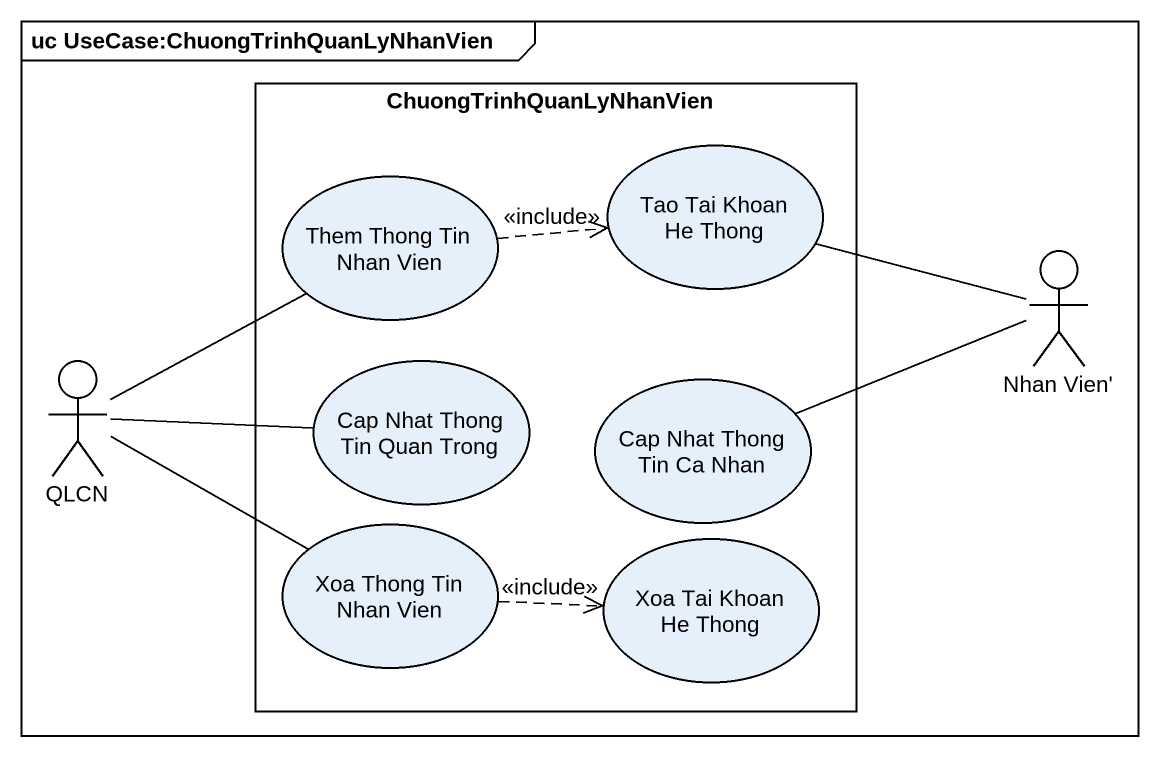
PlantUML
@startuml
mainframe uc UseCase:ChuongTrinhQuanLyNhanVien
rectangle ChuongTrinhQuanLyNhanVien {
  usecase "Them Thong Tin Nhan Vien" as Them_Thong_Tin_Nhan_Vien
  usecase "Tao Tai Khoan He Thong" as Tao_Tai_Khoan_He_Thong
  usecase "Cap Nhat Thong Tin Quan Trong" as Cap_Nhat_Thong_Tin_Quan
  usecase "Cap Nhat Thong Tin Ca Nhan" as Cap_Nhat_Thong_Tin_Ca_Nhan
  usecase "Xoa Thong Tin Nhan Vien" as Xoa_Thong_Tin_Nhan_Vien
  usecase "Xoa Tai Khoan He Thong" as Xoa_Tai_Khoan_He_Thong
}
actor "Nhan Vien'" as Nhan_Vien
actor QLCN
Them_Thong_Tin_Nhan_Vien .right.> Tao_Tai_Khoan_He_Thong : <<include>>
Tao_Tai_Khoan_He_Thong -right- Nhan_Vien
Nhan_Vien -left- Cap_Nhat_Thong_Tin_Ca_Nhan
QLCN -up- Them_Thong_Tin_Nhan_Vien
QLCN -right- Cap_Nhat_Thong_Tin_Quan
QLCN -right- Xoa_Thong_Tin_Nhan_Vien
Xoa_Thong_Tin_Nhan_Vien .right.> Xoa_Tai_Khoan_He_Thong : <<include>>
@enduml
